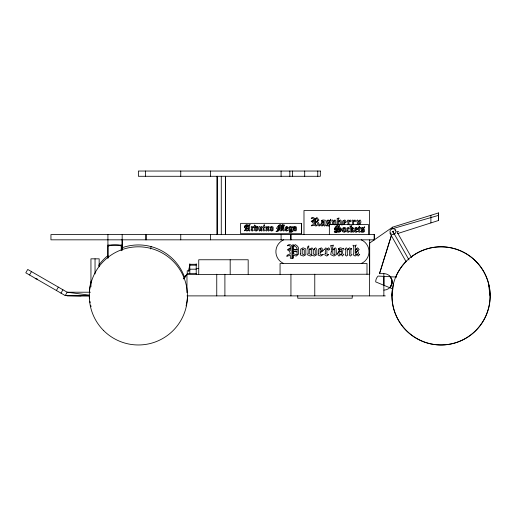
<?xml version="1.0" encoding="UTF-8"?>
<svg xmlns="http://www.w3.org/2000/svg" width="516" height="516" viewBox="0 0 516 516"><rect width="100%" height="100%" fill="white"/><g stroke="black" fill="none" stroke-linecap="round" stroke-linejoin="round"><path stroke-width="0.77" d="M107.921 257.865L107.921 245.081L122.169 245.081M122.169 249.873L122.169 234.574M383.93 285.303L383.93 276.395M342.643 224.976L342.708 220.925L344.83 219.958L346.462 221.861L343.875 223.673L343.875 224.731M347.668 224.737C349.209 221.932 345.855 220.9 348.139 219.958L348.926 221.093L350.235 219.958L351.112 221.009L350.235 221.783L349.5 220.861L348.926 221.377L348.926 224.744M352.363 224.737C353.905 221.932 350.551 220.9 352.828 219.958L353.621 221.093L354.924 219.958L355.801 221.009L354.924 221.783L354.195 220.861L353.621 221.377L353.621 224.744M391.818 284.026L392.096 281.891M391.928 295.887L393.598 283.187M188.334 271.358L189.811 265.179L196.215 265.179M150.524 248.925L151.162 246.609M391.889 279.756L389.754 276.066A8.237 8.237 0 0 0 383.93 273.654L379.466 273.654L391.341 235.573M379.544 273.654L391.418 235.573M390.915 286.019L392.025 281.897L391.741 279.769M389.754 287.715C392.341 285.122 392.889 280.891 390.915 277.782M337.258 224.77C338.425 223.312 336.071 216.578 337.851 218.539C340.799 216.468 337.425 219.893 338.638 221.377L340.476 219.958L341.166 220.648L341.347 225.066M29.528 274.976L31.47 271.61M56.399 290.489L58.34 287.122M60.985 293.133L62.926 289.766M334.665 228.175L334.665 229.62L336.896 230.052L336.522 230.723L334.613 230.949L334.226 231.62L334.549 232.226L335.922 232.452L337.619 231.89L338.909 232.323C342.437 231.819 342.418 226.64 338.496 227.666L339.593 225.615L339.16 226.073L337.064 225.376L334.665 228.175A1.051 1.051 0 0 0 334.407 229.162M184.986 276.937L186.966 274.228L186.966 292.682M359.007 224.299L359.813 222.454L359.175 220.925L358.31 221.616L358.31 224.905M185.038 276.924L187.05 274.228A41.383 41.383 0 0 1 183.728 278.459M389.625 287.702L390.993 286.012M89.449 295.152L67.17 292.217L27.741 269.455L25.8 272.822L65.229 295.584L67.415 295.603M329.389 225.731L328.918 226.124C326.518 224.982 324.919 227.472 327.75 223.834L326.48 223.157L326.48 220.996L328.073 219.958C328.673 220.584 331.343 220.835 330.227 219.442C331.73 218.216 330.266 222.067 329.343 222.099L330.685 222.802L330.685 224.628M358.91 224.821C360.761 224.009 361.735 221.429 360.058 219.958L358.31 221.351L357.517 219.958C355.195 221.041 358.465 221.622 357.13 224.654M392.579 227.188L369.617 243.088L369.611 295.887M390.386 233.045L389.993 233.271L406.144 261.747M392.173 232.032L393.695 231.168M395.011 230.42L395.875 229.93M391.521 228.988L393.018 228.633A2.973 2.973 0 0 1 394.972 233.761L394.347 234.212A2.973 2.973 0 0 1 392.083 234.445L391.38 234.129A2.973 2.973 0 0 1 391.521 228.988L438.594 215.346M397.43 233.625L438.594 220.467L438.594 212.915L392.502 227.188M331.466 224.737L332.227 224.602C333.884 221.964 330.175 220.803 332.627 219.958L333.407 221.319L334.91 219.958L335.922 220.9L336.084 224.899M66.796 295.404L65.229 295.584L67.17 292.217L90.397 292.217M398.616 231.6L396.823 231.6L411.497 257.478M369.695 240.263L369.372 240.263L369.695 240.063L369.695 274.228L186.831 274.518M189.811 264.289L196.215 264.289M196.215 268.507L198.737 268.507M189.811 269.191L196.215 269.191M189.811 270.739L187.224 270.739L187.224 274.493M187.224 273.364L196.215 273.364M67.086 295.887L89.603 295.887M186.966 295.887L385.31 295.887M89.565 295.829L65.229 295.584L81.089 295.887M396.656 277.086L378.105 276.066A8.237 8.237 0 0 0 375.693 281.891L392.695 288.934M35.172 278.672L37.429 279.053M329.511 225.17L327.254 224.899L328.647 223.028L329.511 223.493L329.511 224.608M389.683 276.066L390.993 277.769A8.237 8.237 0 0 1 383.93 290.134M409.02 259.967L392.934 231.6L394.392 234.18M488.407 283.187L490.084 295.887A49.078 49.078 0 0 1 416.464 338.393A49.078 49.078 0 0 1 416.464 253.388A49.078 49.078 0 0 1 490.084 295.887M438.516 212.915L438.516 220.467M430.892 215.301L430.892 222.938M391.521 278.872L391.521 284.916M383.859 273.654L383.859 295.887M374.216 234.574L374.216 239.83M369.546 234.503L369.546 210.541L303.988 210.541L303.988 234.503M368.534 234.574L368.534 224.583L329.356 224.583L329.356 234.574M366.992 274.228L366.992 263.508L280.059 263.508L280.059 274.228M352.228 295.778L352.228 298.19L297.758 298.19L297.758 295.778M340.147 224.479L340.147 221.874L339.663 220.867L338.638 221.654L338.638 224.531M334.903 225.04L334.884 221.48L334.194 220.887L333.407 221.616L333.407 224.608M317.766 171.035L317.766 176.285M314.773 274.228L314.773 295.887M304.698 171.035L304.698 176.285M301.486 223.351L301.486 233.716M292.591 171.035L292.591 176.285M290.927 234.574L290.927 239.83M290.94 274.228L290.94 295.887M290.837 234.574L290.837 239.83M289.844 171.035L289.844 176.285M281.091 171.035L281.091 176.285M281.091 234.574L281.091 239.83M248.177 274.19L248.177 259.761L198.737 259.761L198.737 274.054M230.181 259.761L230.181 274.009M225.447 176.285L225.447 234.574M225.376 176.285L225.376 234.574M224.899 274.228L224.899 295.887M221.274 176.285L221.274 234.574M217.172 176.285L217.172 234.574M217.101 176.285L217.101 234.574M216.752 274.228L216.752 295.887M210.541 171.035L210.541 176.285M210.541 234.574L210.541 239.83M196.215 263.792L196.215 274.054M189.811 263.792L189.811 273.364M180.755 171.035L180.755 176.285M180.755 234.574L180.755 239.83M146.48 234.574L146.48 239.83M145.486 171.035L145.486 176.285M145.486 234.574L145.486 239.83M122.169 239.379L122.169 250.325M121.241 245.926L121.241 250.731M107.921 234.574L107.921 258.368M99.149 266.778L99.169 258.826L90.945 258.826L90.958 286.838M95.047 258.826L95.034 273.932M411.246 256.949A49.078 49.078 0 0 1 486.569 277.356A49.078 49.078 0 0 1 446.991 344.611A49.078 49.078 0 0 1 392.573 288.683M395.778 277.105A49.078 49.078 0 0 1 406.421 261.186M108.895 246.158A6.153 0.903 0 0 1 109.521 245.468L111.824 245.132A6.334 0.929 0 0 1 118.1 245.132L120.396 245.468A6.153 0.903 0 0 1 121.021 246.158M187.514 295.61A49.078 49.078 0 0 1 186.07 305.949M91.055 306.717A49.078 49.078 0 0 1 90.668 305.175M90.177 302.815A49.078 49.078 0 0 1 89.919 301.221M89.623 298.822A49.078 49.078 0 0 1 89.487 297.216M89.41 292.424A49.078 49.078 0 0 1 91.055 281.317M98.562 265.437A49.078 49.078 0 0 1 107.947 255.575M121.937 247.803A49.078 49.078 0 0 1 184.676 277.492M186.966 274.228A39.958 39.958 0 0 1 183.238 278.975M361.232 239.83A12.9 12.9 0 0 1 361.232 263.508M283.658 263.508A12.9 12.9 0 0 1 283.658 239.83M331.227 251.853L330.679 254.652L333.936 256.065L336.413 254.652L336.174 248.738L335.252 247.815L332.794 249.718C331.175 247.732 335.69 243.152 331.743 245.919C328.931 243.004 333.181 251.105 331.227 251.853M359.607 226.279L359.562 227.556L360.497 227.556L360.497 228.078L359.562 228.078L359.562 231.213L360.497 231.503L359.471 232.323L358.291 231.6L358.614 228.078L358.175 227.879L359.607 226.279M278.317 226.46L278.253 229.994L277.543 230.749L278.653 230.375L278.885 225.531L278.317 226.46M278.937 226.079L278.917 227.866L280.24 227.395L279.943 225.228L279.253 225.35L278.937 226.079M283.981 225.795C282.923 228.485 285.38 230.478 283.69 231.078L283.084 230.297L283.045 225.615L282.317 225.06L282.033 227.395L282.555 227.395L282.033 228.046L282.033 229.878L282.504 229.736L280.897 231.078L279.917 230.188L280.24 228.046L278.917 228.046C280.465 230.749 276.911 232.058 276.008 231.561C277.06 230.994 279.079 228.743 276.563 228.472C276.473 228.465 278.401 224.75 280.401 224.505L281.123 225.589L282.82 224.505L283.858 225.286L284.264 224.886L283.981 225.795M347.055 230.826L346.771 231.749L348.306 232.323L349.455 231.478L348.003 231.22L348.003 228.259L348.913 228.781L349.409 228.059L348.203 227.369L347.055 228.182L347.055 230.826M308.136 253.227L307.497 254.82L310.497 256.065L312.141 255.239L314.321 256.065L316.83 254.691L316.83 249.996L316.179 248.306L315.586 247.815L313.283 249.68L311.993 247.815L309.735 249.634L308.491 247.332C310.297 243.791 305.536 247.693 308.091 249.454L308.136 253.227M351.325 226.614L351.293 228.711L352.68 227.369L353.621 228.407L352.544 229.349C353.254 230.613 354.744 231.832 352.963 232.323L352.544 231.271L351.222 232.323L350.029 231.62L350.364 227.072L349.919 225.782L350.693 226.253L351.886 225.66L351.325 226.614M355.337 246.551L355.285 250.054L357.594 247.815L359.168 249.544L357.369 251.118C359.097 251.466 358.168 255.317 359.729 254.511L358.072 256.065L357.369 254.317L355.169 256.065L353.176 254.891L353.737 252.937L353.737 247.312L352.989 245.171L354.292 245.958L356.272 244.971L355.337 246.551M257.594 226.995L257.568 230.304L256.168 231.078L254.407 230.388L254.652 227.195L255.497 226.821L254.343 226.034L254.343 224.976L257.291 227.001L257.703 226.601L257.594 226.995M268.849 227.466C267.662 229.646 270.313 230.31 268.507 231.078L267.965 230.323L267.939 227.55L267.559 227.143L266.817 227.737L267.14 230.459L266.379 231.078L265.605 230.459L265.934 230.149C267.153 227.962 264.411 227.182 266.243 226.453L266.817 227.524L268.146 226.453L268.739 227.105L269.159 226.698L268.849 227.466M350.925 249.615L350.925 254.291L351.977 254.704L350.319 256.065L349.487 255.207L349.306 249.77L348.623 249.047L347.3 250.105L347.3 254.401L347.881 254.956L346.513 256.065L345.139 254.956L345.72 254.401C345.165 253.698 346.791 248.493 344.817 249.415L346.275 247.815L347.133 248.622L347.3 249.718L349.674 247.815L350.732 248.976L351.706 248.454L350.925 249.615M285.483 229.665L285.232 230.542L286.735 231.078L288.134 230.097L287.36 230.433L286.354 230.033L286.354 229.246L288.296 227.885L287.077 226.453L285.483 227.182L285.483 229.665M318.578 253.543L318.133 255.11L320.81 256.065L323.313 254.317L321.932 254.917L320.133 254.201L320.133 252.795L323.603 250.363L321.416 247.815L318.578 249.112L318.578 253.543M354.847 230.807L354.582 231.749L356.188 232.323L357.691 231.271L356.859 231.632L355.782 231.2L355.782 230.355L357.865 228.898L356.556 227.369L354.847 228.149L354.847 230.807M293.223 229.497L293.926 231.078L295.242 230.039L295.816 231.078C296.545 230.775 297.429 225.892 294.771 226.453L293.559 226.956L294.081 228.072L293.223 229.497M321.01 224.015L321.017 224.918L321.952 226.124L323.706 224.737L324.474 226.124L325.699 225.06L324.906 224.692L324.887 221.725L325.364 220.287L323.074 219.958L321.539 220.474L322.152 222.112L321.01 224.015M337.696 253.246L337.709 254.459L338.954 256.065L341.302 254.207L342.327 256.065L343.785 254.401C341.727 255.117 342.759 249.531 343.521 248.254L342.714 248.544L340.457 247.815L338.399 248.512L339.225 250.705L337.696 253.246M249.563 225.344C248.809 228.117 250.879 230.478 249.312 231.078L248.66 229.807L246.983 231.078C244.9 228.943 243.3 233.09 245.687 228.691L244.616 227.324A2.212 2.212 0 0 1 244.868 225.653L246.474 224.583L249.144 225.228L250.15 224.505L249.563 225.344M251.46 229.517L251.15 230.407L252.272 231.078L253.382 230.188L252.343 230.046L252.343 227.524L252.769 227.13L253.324 227.827L253.975 227.24L253.324 226.453L252.343 227.304L251.75 226.453C249.854 227.363 252.621 227.33 251.46 229.517M325.319 253.279L324.77 254.865L326.77 256.065L328.757 254.478L327.783 254.859L326.899 254.227L326.899 249.718L327.666 249.022L328.647 250.26L329.821 249.222L328.647 247.815L326.899 249.331L325.841 247.815L324.416 249.441C326.176 248.364 324.97 252.698 325.319 253.279M270.216 229.581L269.991 230.42L271.738 231.078L273.106 230.336L273.106 227.085L271.571 226.453L270.216 227.201L270.216 229.581M300.667 253.395L300.267 254.891L303.389 256.065L305.833 254.736L305.833 248.944L303.098 247.815L300.667 249.144L300.667 253.395M342.701 230.723L342.463 231.62L344.333 232.323L345.804 231.523L345.804 228.046L344.159 227.369L342.701 228.169L342.701 230.723M294.01 228.762L293.952 229.194A1.309 1.309 0 0 0 294.314 230.11L295.242 229.826L295.242 228.756L294.197 228.266L294.01 228.762M322.061 223.035L321.984 223.609A1.748 1.748 0 0 0 322.461 224.834L322.835 225.157L323.706 224.454L323.706 223.028L322.307 222.37L322.061 223.035M339.102 251.931L338.993 252.705A2.341 2.341 0 0 0 339.638 254.343L340.134 254.775L341.302 253.833L341.302 251.924L339.425 251.047L339.102 251.931M244.894 226.556L245.074 227.814L245.79 228.549L247.241 226.569L246.332 226.472C245.19 227.337 246.964 224.905 247.699 225.944L248.015 225.511L246.371 225.305L244.894 226.556M340.999 229.833L339.728 231.607L338.786 231.362L340.321 230.284L340.083 229.323L337.645 229.162L338.012 228.517L339.696 228.478L340.534 228.859L340.999 229.833M364.696 227.072L363.393 229.091L364.47 229.659L364.47 231.613L363.045 232.323C361.116 231.871 360 232.748 362.109 230.484L361.09 229.936L361.09 228.207L362.367 227.369C364.496 229.401 363.98 225.931 364.696 227.072M264.089 224.97L263.863 225.905L264.637 224.97L264.089 224.97M292.74 231.323L291.482 232.31L289.102 232.31L290.069 230.968L289.037 230.226L289.037 227.085L290.618 226.453L291.966 227.085L292.778 226.679L292.778 227.659L291.991 227.504L292.05 230.123L292.74 231.323M334.684 231.69L335.497 232.284L337.296 231.787L334.684 231.69M335.045 228.246L335.026 228.801L335.69 229.188L337.393 229.181L337.761 228.53L335.045 228.246M339.554 230.271L338.432 231.265L336.729 230.762L337.148 230.033L339.089 229.884L339.554 230.271M338.735 226.821L338.244 227.685L335.955 227.33A0.755 0.755 0 0 1 336.174 226.46L337.219 226.24L338.735 226.821M245.835 228.84L245.435 229.381L247.641 230.33L248.66 229.575L248.648 228.84L245.835 228.84M248.19 225.621L246.293 228.207L248.628 228.207L248.577 225.963L248.19 225.621M362.832 229.839L361.71 231.336L363.522 231.555L363.522 230.207L362.832 229.839M329.705 221.235L328.44 222.912L327.654 222.499L327.654 220.867L329.705 221.235M363.677 228.395L362.664 229.743L362.032 229.414L362.032 228.104L363.677 228.395M291.108 229.749L290.566 230.394L289.928 229.93L289.928 227.085L291.108 227.498L291.108 229.749M291.114 230.039L289.805 231.529L292.172 231.658L291.114 230.039M311.425 225.344C310.064 226.834 314.902 224.208 315.973 226.124L317.475 224.886L316.689 225.215L315.579 224.724L315.579 222.319L315.966 222.061L317.482 223.125L319.062 226.124L320.468 224.931L319.688 225.215L318.372 222.448L317.095 221.319L318.959 220.061L316.966 217.526L314.618 219.139C314.689 217.352 312.083 217.043 311.193 218.333C312.186 217.849 313.831 218.41 313.438 219.958L311.193 221.319L311.961 221.874A3.883 3.883 0 0 1 313.089 222.893L313.438 224.434L311.425 225.344M287.625 255.085L286.638 256.065L286.89 256.368L290.334 255.13L290.334 258.297L293.223 258.297L293.223 255.272L296.261 256.065L298.641 253.956L298.59 248.099L297.622 246.267L295.371 244.616L293.223 246.016L293.223 244.616L292.862 244.616L292.862 246.229L291.933 246.861C292.088 244.442 288.657 243.958 287.354 245.59L287.56 245.835C289.037 244.668 290.882 246.196 290.334 247.899L287.354 249.77L289.695 251.46L290.334 253.762L287.625 255.085M264.527 227.092L264.186 227.427C262.908 229.755 265.721 230.31 263.87 231.078L263.347 230.31L262.992 227.092L263.76 226.453L264.527 227.092M352.138 228.137L351.293 228.956L351.293 230.188L352.828 228.885L352.138 228.137M356.691 249.093L355.285 250.46L355.285 252.511L357.84 250.337L356.691 249.093M262.192 227.098L261.838 227.421C260.612 229.485 263.341 230.433 261.528 231.078L260.961 230.033L259.593 231.078C258.303 229.775 258.297 226.743 259.329 226.453L260.116 227.098L259.787 229.697L260.167 230.375L260.961 229.788L260.657 227.098L261.418 226.453L262.192 227.098M351.841 229.949L351.293 230.433L351.293 231.239L351.841 231.62L352.518 231.058L351.841 229.949M356.201 252.111L355.285 252.917L355.285 254.259L356.195 254.891L357.33 253.962L356.201 252.111M314.489 249.06L313.283 250.073L313.283 253.943L315.25 254.775L315.25 250.466L314.489 249.06M310.909 249.054L309.735 250.008L309.735 253.982L311.683 254.801L311.651 250.008L310.909 249.054M334.168 249.035L332.794 250.086L332.794 253.936L334.813 254.736L334.813 250.376L334.168 249.035M281.839 230.033L281.201 229.923L281.123 228.046L281.839 228.046L281.839 230.033M287.496 228.156L286.354 228.956L286.354 226.982L287.496 228.156M345.398 222.222L343.875 223.286L343.875 220.661L345.398 222.222M322.171 250.847L320.133 252.272L320.133 248.757L322.171 250.847M357.007 229.188L355.782 230.046L355.782 227.937L357.007 229.188M255.788 227.014L255.543 229.872L256.684 230.375L256.684 227.627L255.788 227.014M315.308 218.984L314.618 219.461L314.618 224.473L315.308 224.634L315.308 218.984M316.185 218.384L315.579 218.803L315.579 221.996L317.843 220.487L316.185 218.384M313.438 220.28L312.148 221.151L313.438 222.074L313.438 220.28M290.334 248.338L288.644 249.454L290.334 250.634L290.334 248.338M292.862 246.661L291.933 247.274L291.933 257.955L292.862 257.955L292.862 246.661M294.223 245.758L293.223 246.422L293.223 248.938L295.146 249.628L297.1 248.938L296.597 247.37L294.223 245.758M281.839 225.369L281.123 225.84L281.123 227.395L281.839 227.395L281.839 225.369M294.249 251.653L293.223 252.189L293.223 253.762L297.1 254.827L297.1 252.189L296.094 251.653L294.249 251.653M297.1 249.338L295.094 249.976L293.223 249.396L293.223 251.75L295.171 251.144L297.1 251.75L297.1 249.338M320.326 171.035L138.378 171.035L138.378 176.285L320.326 176.285L320.326 171.035M301.583 223.351L240.63 223.351L240.63 233.716L301.583 233.716L301.583 223.351M374.3 234.574L50.949 234.574L50.949 239.83L374.3 239.83L374.3 234.574M344.043 228.266L343.643 228.162L343.643 231.071L344.856 231.568L344.856 228.62L344.043 228.266M271.468 227.292L271.087 227.195L271.087 229.91L272.222 230.375L272.222 227.62L271.468 227.292M302.905 249.312L302.234 249.138L302.234 253.982L304.253 254.814L304.253 249.899L302.905 249.312M323.706 221.306L321.726 220.7L322.429 222.19L323.706 222.783L323.706 221.306M295.242 227.466L293.759 227.008L294.288 228.13L295.242 228.575L295.242 227.466M341.302 249.621L338.651 248.809L339.593 250.802L341.302 251.602L341.302 249.621M103.671 330.595A49.078 49.078 0 0 0 185.786 308.587A49.078 49.078 0 0 0 125.672 248.48A49.078 49.078 0 0 0 103.671 330.595"/></g></svg>
